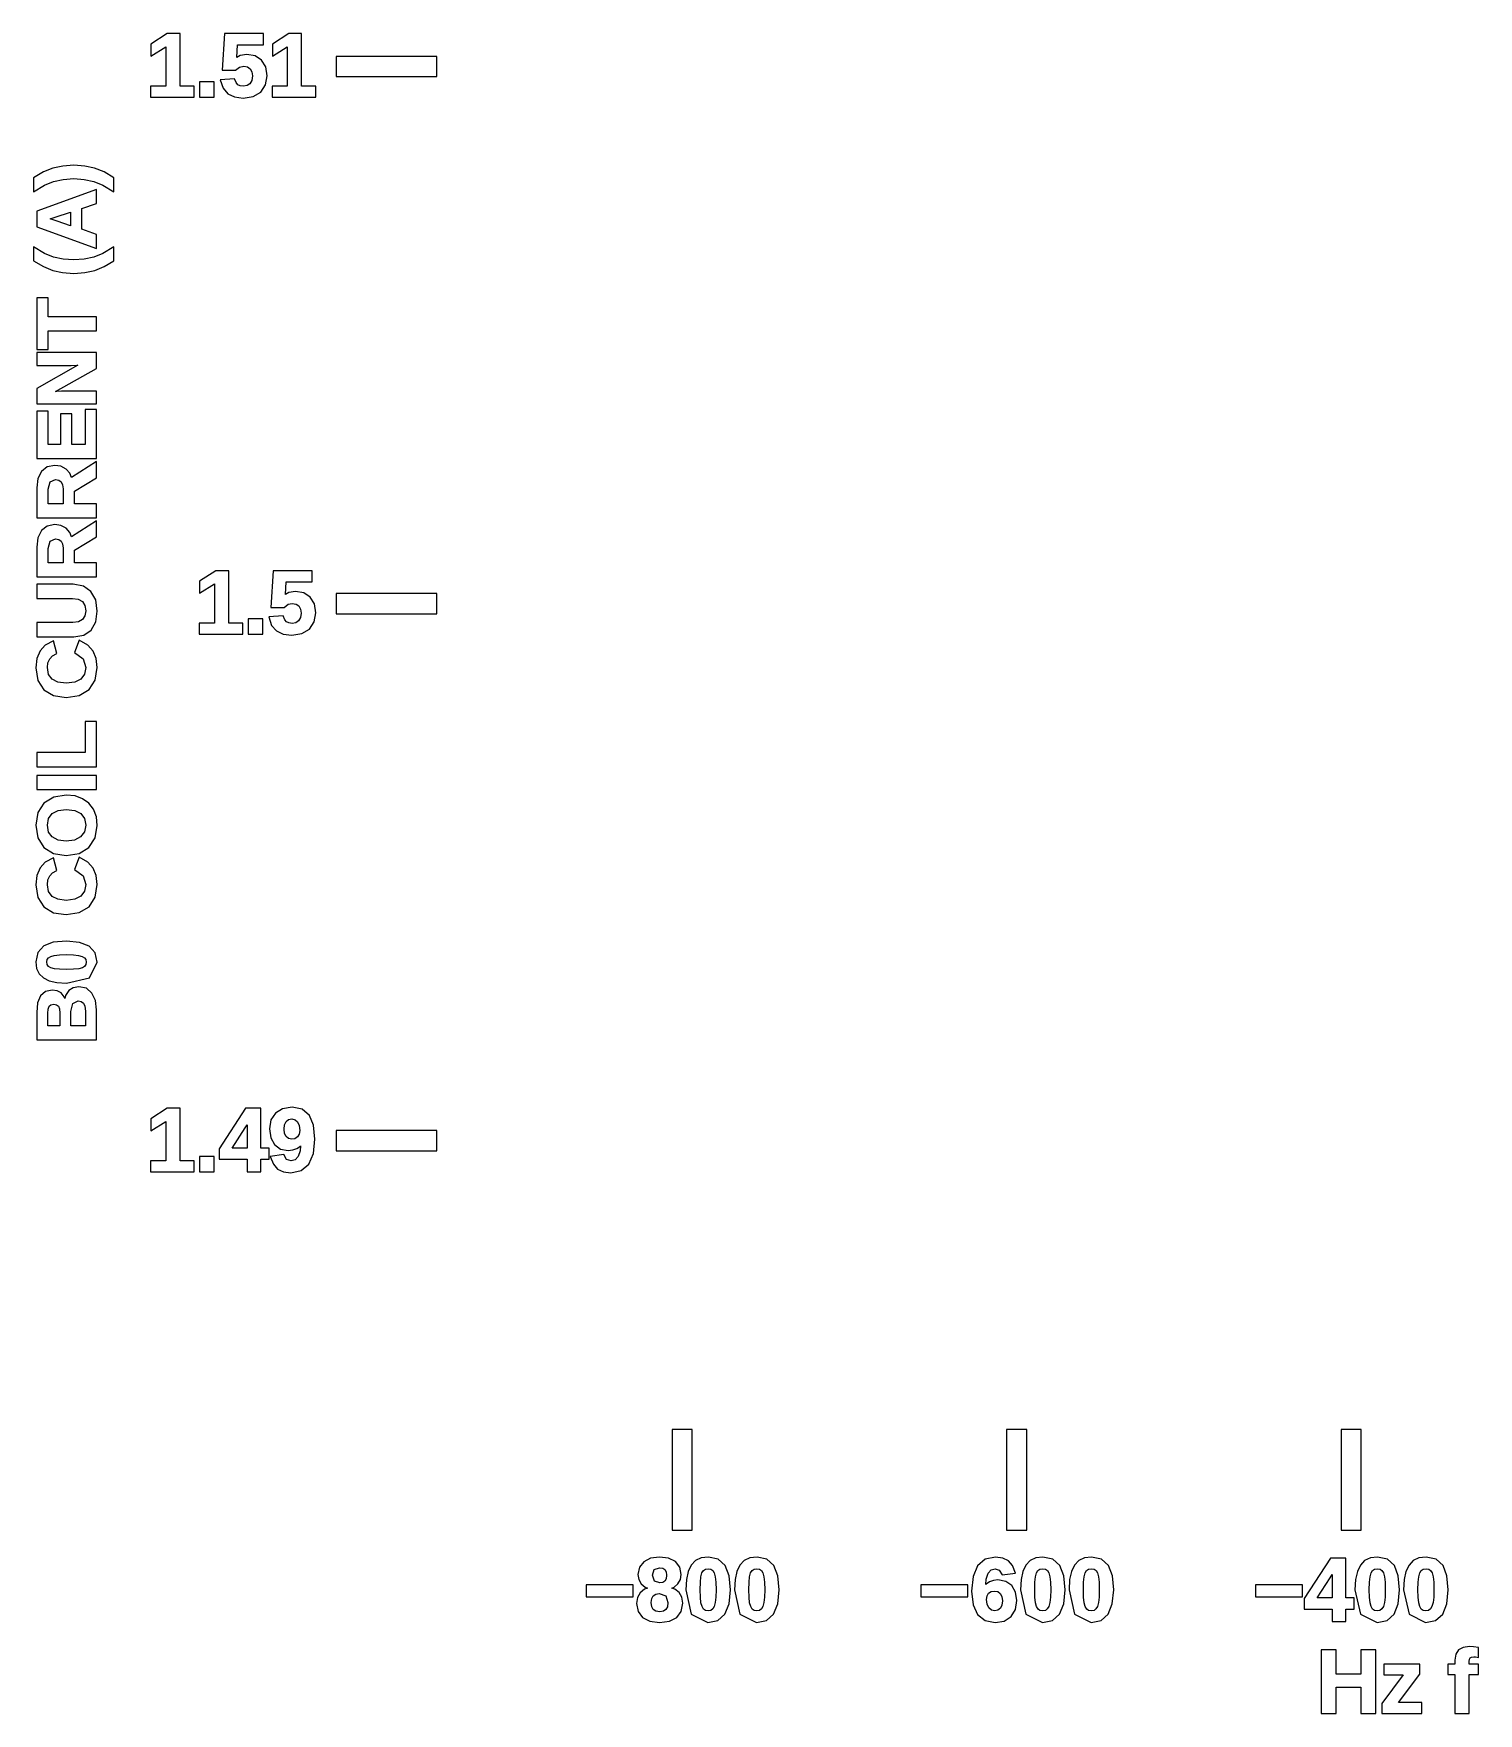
# Model space of a CAD drawing. Header units: metres. Extents: x -21 to 116, y -15 to 68.
# Drawn here: x -21 to 50.7, y -15.1 to 68.3 of the extents above; entities that cross this region are included whole.
import ezdxf

# ---------------------------------------------------------------- set-up
doc = ezdxf.new("R2010")
doc.units = ezdxf.units.M

msp = doc.modelspace()

# ---------------------------------------------------------------- linework, layer by layer
for p, q in [((-14.3924, 68.3032), (-15.1936, 67.7834)), ((-15.1936, 67.7834), (-15.1936, 67.1865)), ((-15.1936, 67.1865), (-14.4602, 67.6444)), ((-14.4602, 67.6444), (-14.4602, 65.6992)), ((-13.7504, 68.3032), (-14.3924, 68.3032)), ((-13.7504, 65.6992), (-13.7504, 68.3032)), ((-11.5427, 68.3032), (-11.6552, 66.4824)), ((-9.60767, 68.3032), (-11.5427, 68.3032)), ((-10.9362, 67.1181), (-10.8954, 67.7496)), ((-10.8954, 67.7496), (-9.60767, 67.7496)), ((-9.60767, 67.7496), (-9.60767, 68.3032)), ((-8.35881, 68.3032), (-9.16003, 67.7834)), ((-9.16003, 67.7834), (-9.16003, 67.1865)), ((-9.16003, 67.1865), (-8.42659, 67.6444)), ((-8.42659, 67.6444), (-8.42659, 65.6992)), ((-7.7168, 68.3032), (-8.35881, 68.3032)), ((-7.7168, 65.6992), (-7.7168, 68.3032)), ((-10.7604, 67.2215), (-10.9362, 67.1181)), ((-10.4386, 67.2731), (-10.7604, 67.2215)), ((-10.0275, 67.2021), (-10.4386, 67.2731)), ((-9.70436, 66.9867), (-10.0275, 67.2021)), ((-9.49727, 66.6487), (-9.70436, 66.9867)), ((-1, 67.1667), (-6, 67.1667)), ((-6, 67.1667), (-6, 66.1667)), ((-1, 66.1667), (-1, 67.1667)), ((-12.0548, 65.9075), (-12.7819, 65.9075)), ((-12.7819, 65.9075), (-12.7819, 65.1457)), ((-12.0548, 65.1457), (-12.0548, 65.9075)), ((-11.0482, 66.0623), (-11.759, 66.0041)), ((-11.759, 66.0041), (-11.6171, 65.5875)), ((-11.6552, 66.4824), (-10.9898, 66.4824)), ((-10.9718, 65.8673), (-11.0482, 66.0623)), ((-10.9898, 66.4824), (-10.8014, 66.6341)), ((-10.8014, 66.6341), (-10.592, 66.6789)), ((-10.592, 66.6789), (-10.4081, 66.6464)), ((-10.4081, 66.6464), (-10.2728, 66.5511)), ((-10.1889, 65.9755), (-10.2802, 65.8163)), ((-10.2728, 66.5511), (-10.187, 66.4005)), ((-10.1574, 66.2002), (-10.1889, 65.9755)), ((-10.187, 66.4005), (-10.1574, 66.2002)), ((-9.50798, 65.7579), (-9.42906, 66.213)), ((-9.42906, 66.213), (-9.49727, 66.6487)), ((-6, 66.1667), (-1, 66.1667)), ((-14.4602, 65.6992), (-15.2175, 65.6992)), ((-15.2175, 65.6992), (-15.2175, 65.1457)), ((-15.2175, 65.1457), (-13.0495, 65.1457)), ((-13.0495, 65.6992), (-13.7504, 65.6992)), ((-13.0495, 65.1457), (-13.0495, 65.6992)), ((-12.7819, 65.1457), (-12.0548, 65.1457)), ((-11.6171, 65.5875), (-11.38, 65.3188)), ((-11.38, 65.3188), (-11.041, 65.1555)), ((-11.041, 65.1555), (-10.6118, 65.1018)), ((-10.8812, 65.7658), (-10.9718, 65.8673)), ((-10.7601, 65.7069), (-10.8812, 65.7658)), ((-10.6071, 65.6868), (-10.7601, 65.7069)), ((-10.6118, 65.1018), (-10.124, 65.1762)), ((-10.4206, 65.7198), (-10.6071, 65.6868)), ((-10.2802, 65.8163), (-10.4206, 65.7198)), ((-10.124, 65.1762), (-9.74721, 65.4026)), ((-9.74721, 65.4026), (-9.50798, 65.7579)), ((-8.42659, 65.6992), (-9.1839, 65.6992)), ((-9.1839, 65.6992), (-9.1839, 65.1457)), ((-9.1839, 65.1457), (-7.0159, 65.1457)), ((-7.0159, 65.6992), (-7.7168, 65.6992)), ((-7.0159, 65.1457), (-7.0159, 65.6992)), ((-19.571, 61.729), (-20.0625, 61.6213)), ((-19.0284, 61.7648), (-19.571, 61.729)), ((-18.4828, 61.729), (-19.0284, 61.7648)), ((-17.9902, 61.6213), (-18.4828, 61.729)), ((-20.5287, 61.4318), (-21.0171, 61.1388)), ((-21.0171, 61.1388), (-21.0171, 60.4505)), ((-20.0625, 61.6213), (-20.5287, 61.4318)), ((-20.4846, 60.7702), (-20.0314, 60.9569)), ((-20.0314, 60.9569), (-19.5538, 61.065)), ((-19.5538, 61.065), (-19.0263, 61.1011)), ((-19.0263, 61.1011), (-18.5019, 61.0657)), ((-18.5019, 61.0657), (-18.0293, 60.9599)), ((-18.0293, 60.9599), (-17.5766, 60.774)), ((-17.5235, 61.4318), (-17.9902, 61.6213)), ((-17.0335, 61.1389), (-17.5235, 61.4318)), ((-17.0335, 60.4509), (-17.0335, 61.1389)), ((-21.0171, 60.4505), (-20.4846, 60.7702)), ((-17.8981, 60.5666), (-20.8646, 59.4887)), ((-17.8981, 59.8657), (-17.8981, 60.5666)), ((-17.5766, 60.774), (-17.0335, 60.4509)), ((-20.8646, 59.4887), (-20.8646, 58.7107)), ((-19.9404, 59.1824), (-19.1821, 59.4426)), ((-19.1821, 59.4426), (-19.1821, 58.7587)), ((-18.6305, 59.6114), (-17.8981, 59.8657)), ((-18.6305, 58.59), (-18.6305, 59.6114)), ((-20.8646, 58.7107), (-17.8981, 57.6286)), ((-20.1967, 59.1013), (-19.9404, 59.1824)), ((-20.1464, 59.0863), (-20.1967, 59.1013)), ((-19.8414, 58.9843), (-20.1464, 59.0863)), ((-19.1821, 58.7587), (-19.8414, 58.9843)), ((-17.8981, 58.3357), (-18.6305, 58.59)), ((-20.4819, 57.3921), (-21.0171, 57.7129)), ((-21.0171, 57.7129), (-21.0171, 57.0247)), ((-17.8981, 57.6286), (-17.8981, 58.3357)), ((-17.0335, 57.7125), (-17.5756, 57.3908)), ((-17.0335, 57.0246), (-17.0335, 57.7125)), ((-21.0171, 57.0247), (-20.5321, 56.733)), ((-20.5321, 56.733), (-20.0676, 56.5433)), ((-20.0284, 57.2056), (-20.4819, 57.3921)), ((-19.5521, 57.0983), (-20.0284, 57.2056)), ((-19.0263, 57.0624), (-19.5521, 57.0983)), ((-18.5029, 57.098), (-19.0263, 57.0624)), ((-18.0293, 57.2046), (-18.5029, 57.098)), ((-17.5756, 57.3908), (-18.0293, 57.2046)), ((-17.9861, 56.5433), (-17.5204, 56.733)), ((-17.5204, 56.733), (-17.0335, 57.0246)), ((-20.0676, 56.5433), (-19.5753, 56.4348)), ((-19.5753, 56.4348), (-19.0284, 56.3987)), ((-19.0284, 56.3987), (-18.4797, 56.4347)), ((-18.4797, 56.4347), (-17.9861, 56.5433)), ((-20.3007, 55.1755), (-20.8646, 55.1755)), ((-20.8646, 55.1755), (-20.8646, 52.622)), ((-20.3007, 54.2478), (-20.3007, 55.1755)), ((-17.8981, 54.2478), (-20.3007, 54.2478)), ((-17.8981, 53.5477), (-17.8981, 54.2478)), ((-20.3007, 53.5477), (-17.8981, 53.5477)), ((-20.3007, 52.622), (-20.3007, 53.5477)), ((-20.8646, 52.622), (-20.3007, 52.622)), ((-17.8981, 52.4649), (-20.8646, 52.4649)), ((-20.8646, 52.4649), (-20.8646, 51.8318)), ((-18.8154, 51.847), (-20.8646, 50.6801)), ((-20.8646, 51.8318), (-19.1475, 51.8318)), ((-19.1475, 51.8318), (-18.8792, 51.8411)), ((-18.8792, 51.8411), (-18.8154, 51.847)), ((-17.8981, 51.6818), (-17.8981, 52.4649)), ((-19.9269, 50.5337), (-17.8981, 51.6818)), ((-20.8646, 50.6801), (-20.8646, 49.9154)), ((-19.8689, 50.5392), (-19.9269, 50.5337)), ((-19.6397, 50.5484), (-19.8689, 50.5392)), ((-17.8981, 50.5484), (-19.6397, 50.5484)), ((-17.8981, 49.9154), (-17.8981, 50.5484)), ((-20.8646, 49.9154), (-17.8981, 49.9154)), ((-20.3007, 49.5555), (-20.8646, 49.5555)), ((-20.8646, 49.5555), (-20.8646, 47.2014)), ((-20.3007, 47.9016), (-20.3007, 49.5555)), ((-19.1167, 49.4314), (-19.6806, 49.4314)), ((-19.6806, 49.4314), (-19.6806, 47.9016)), ((-19.1167, 47.9016), (-19.1167, 49.4314)), ((-17.8981, 49.6389), (-18.462, 49.6389)), ((-18.462, 49.6389), (-18.462, 47.9016)), ((-17.8981, 47.2014), (-17.8981, 49.6389)), ((-19.6806, 47.9016), (-20.3007, 47.9016)), ((-18.462, 47.9016), (-19.1167, 47.9016)), ((-20.8646, 47.2014), (-17.8981, 47.2014)), ((-20.3462, 46.7924), (-20.6336, 46.5689)), ((-19.9611, 46.866), (-20.3462, 46.7924)), ((-19.6636, 46.8206), (-19.9611, 46.866)), ((-19.409, 46.6843), (-19.6636, 46.8206)), ((-17.8981, 47.0493), (-19.1289, 46.2571)), ((-17.8981, 46.2542), (-17.8981, 47.0493)), ((-20.808, 46.2137), (-20.8646, 45.7482)), ((-20.6336, 46.5689), (-20.808, 46.2137)), ((-20.2987, 45.6757), (-20.2032, 46.0424)), ((-20.2032, 46.0424), (-19.9298, 46.1591)), ((-19.9298, 46.1591), (-19.773, 46.1312)), ((-19.773, 46.1312), (-19.6549, 46.0469)), ((-19.6549, 46.0469), (-19.5793, 45.9047)), ((-19.5793, 45.9047), (-19.5524, 45.6952)), ((-19.216, 46.4704), (-19.409, 46.6843)), ((-19.1289, 46.2571), (-19.216, 46.4704)), ((-18.9865, 45.5889), (-17.8981, 46.2542)), ((-20.8646, 45.7482), (-20.8646, 44.2629)), ((-20.2987, 44.9631), (-20.2987, 45.6757)), ((-19.5524, 45.6952), (-19.5524, 44.9631)), ((-18.9865, 44.9631), (-18.9865, 45.5889)), ((-20.8646, 44.2629), (-17.8981, 44.2629)), ((-19.5524, 44.9631), (-20.2987, 44.9631)), ((-17.8981, 44.9631), (-18.9865, 44.9631)), ((-17.8981, 44.2629), (-17.8981, 44.9631)), ((-20.6336, 43.6304), (-20.808, 43.2752)), ((-20.3462, 43.8539), (-20.6336, 43.6304)), ((-19.9611, 43.9274), (-20.3462, 43.8539)), ((-19.6636, 43.8821), (-19.9611, 43.9274)), ((-19.409, 43.7458), (-19.6636, 43.8821)), ((-19.216, 43.5319), (-19.409, 43.7458)), ((-19.1289, 43.3186), (-19.216, 43.5319)), ((-17.8981, 44.1108), (-19.1289, 43.3186)), ((-17.8981, 43.3157), (-17.8981, 44.1108)), ((-20.808, 43.2752), (-20.8646, 42.8096)), ((-20.8646, 42.8096), (-20.8646, 41.3244)), ((-20.2987, 42.7372), (-20.2032, 43.1039)), ((-20.2987, 42.0246), (-20.2987, 42.7372)), ((-20.2032, 43.1039), (-19.9298, 43.2206)), ((-19.9298, 43.2206), (-19.773, 43.1927)), ((-19.773, 43.1927), (-19.6549, 43.1084)), ((-19.6549, 43.1084), (-19.5793, 42.9662)), ((-19.5793, 42.9662), (-19.5524, 42.7567)), ((-19.5524, 42.7567), (-19.5524, 42.0246)), ((-18.9865, 42.6504), (-17.8981, 43.3157)), ((-18.9865, 42.0246), (-18.9865, 42.6504)), ((-19.5524, 42.0246), (-20.2987, 42.0246)), ((-17.8981, 42.0246), (-18.9865, 42.0246)), ((-17.8981, 41.3244), (-17.8981, 42.0246)), ((-20.8646, 41.3244), (-17.8981, 41.3244)), ((-19.0485, 40.9618), (-20.8646, 40.9618)), ((-20.8646, 40.9618), (-20.8646, 40.2616)), ((-18.5493, 40.8749), (-19.0485, 40.9618)), ((-18.1694, 40.6095), (-18.5493, 40.8749)), ((-11.9785, 41.6365), (-12.7798, 41.1168)), ((-12.7798, 41.1168), (-12.7798, 40.5199)), ((-12.7798, 40.5199), (-12.0463, 40.9777)), ((-12.0463, 40.9777), (-12.0463, 39.0325)), ((-11.3365, 41.6365), (-11.9785, 41.6365)), ((-11.3365, 39.0325), (-11.3365, 41.6365)), ((-9.12885, 41.6365), (-9.24132, 39.8157)), ((-7.19382, 41.6365), (-9.12885, 41.6365)), ((-8.5224, 40.4514), (-8.48158, 41.083)), ((-8.48158, 41.083), (-7.19382, 41.083)), ((-7.19382, 41.083), (-7.19382, 41.6365)), ((-20.8646, 40.2616), (-19.0929, 40.2616)), ((-19.0929, 40.2616), (-18.8022, 40.2202)), ((-18.8022, 40.2202), (-18.5968, 40.1013)), ((-18.5968, 40.1013), (-18.4711, 39.9101)), ((-17.9342, 40.1861), (-18.1694, 40.6095)), ((-17.857, 39.6281), (-17.9342, 40.1861)), ((-8.3466, 40.5548), (-8.5224, 40.4514)), ((-8.02473, 40.6065), (-8.3466, 40.5548)), ((-7.61362, 40.5354), (-8.02473, 40.6065)), ((-7.29053, 40.32), (-7.61362, 40.5354)), ((-7.08342, 39.9821), (-7.29053, 40.32)), ((-1, 40.5), (-6, 40.5)), ((-6, 40.5), (-6, 39.5)), ((-1, 39.5), (-1, 40.5)), ((-18.5884, 39.2071), (-18.7864, 39.0963)), ((-18.469, 39.3875), (-18.5884, 39.2071)), ((-18.4711, 39.9101), (-18.428, 39.6443)), ((-18.428, 39.6443), (-18.469, 39.3875)), ((-17.9315, 39.0892), (-17.857, 39.6281)), ((-9.64095, 39.2409), (-10.3681, 39.2409)), ((-10.3681, 39.2409), (-10.3681, 38.479)), ((-9.64095, 38.479), (-9.64095, 39.2409)), ((-8.63437, 39.3956), (-9.34515, 39.3374)), ((-9.34515, 39.3374), (-9.20322, 38.9209)), ((-9.24132, 39.8157), (-8.57596, 39.8157)), ((-8.55791, 39.2006), (-8.63437, 39.3956)), ((-8.57596, 39.8157), (-8.38759, 39.9674)), ((-8.46738, 39.0991), (-8.55791, 39.2006)), ((-8.38759, 39.9674), (-8.17821, 40.0122)), ((-8.17821, 40.0122), (-7.99428, 39.9798)), ((-7.99428, 39.9798), (-7.85901, 39.8844)), ((-7.77512, 39.3088), (-7.86636, 39.1497)), ((-7.85901, 39.8844), (-7.77313, 39.7338)), ((-7.74356, 39.5335), (-7.77512, 39.3088)), ((-7.77313, 39.7338), (-7.74356, 39.5335)), ((-7.09415, 39.0912), (-7.01523, 39.5463)), ((-7.01523, 39.5463), (-7.08342, 39.9821)), ((-6, 39.5), (-1, 39.5)), ((-19.0724, 39.0576), (-20.8646, 39.0576)), ((-20.8646, 39.0576), (-20.8646, 38.3575)), ((-18.7864, 39.0963), (-19.0724, 39.0576)), ((-19.0182, 38.3575), (-18.5284, 38.4385)), ((-18.5284, 38.4385), (-18.1586, 38.6869)), ((-18.1586, 38.6869), (-17.9315, 39.0892)), ((-12.0463, 39.0325), (-12.8036, 39.0325)), ((-12.8036, 39.0325), (-12.8036, 38.479)), ((-12.8036, 38.479), (-10.6356, 38.479)), ((-10.6356, 39.0325), (-11.3365, 39.0325)), ((-10.6356, 38.479), (-10.6356, 39.0325)), ((-10.3681, 38.479), (-9.64095, 38.479)), ((-9.20322, 38.9209), (-8.96614, 38.6522)), ((-8.96614, 38.6522), (-8.62715, 38.4888)), ((-8.62715, 38.4888), (-8.19795, 38.4351)), ((-8.34628, 39.0403), (-8.46738, 39.0991)), ((-8.19324, 39.0201), (-8.34628, 39.0403)), ((-8.19795, 38.4351), (-7.71019, 38.5096)), ((-8.00676, 39.0532), (-8.19324, 39.0201)), ((-7.86636, 39.1497), (-8.00676, 39.0532)), ((-7.71019, 38.5096), (-7.33334, 38.736)), ((-7.33334, 38.736), (-7.09415, 39.0912)), ((-20.8646, 38.3575), (-19.0182, 38.3575)), ((-20.6976, 37.6589), (-20.8556, 37.28)), ((-20.4355, 37.9421), (-20.6976, 37.6589)), ((-20.0277, 38.1494), (-20.4355, 37.9421)), ((-19.8565, 37.5221), (-20.0277, 38.1494)), ((-18.7533, 38.1863), (-18.9849, 37.5726)), ((-18.9849, 37.5726), (-18.5588, 37.2657)), ((-18.3335, 37.9447), (-18.7533, 38.1863)), ((-18.067, 37.6454), (-18.3335, 37.9447)), ((-17.9092, 37.2724), (-18.067, 37.6454)), ((-20.8556, 37.28), (-20.9077, 36.8085)), ((-20.9077, 36.8085), (-20.8105, 36.1818)), ((-20.3347, 36.823), (-20.3048, 37.0571)), ((-20.275, 36.4841), (-20.3347, 36.823)), ((-20.3048, 37.0571), (-20.2157, 37.257)), ((-20.2157, 37.257), (-20.078, 37.4083)), ((-20.078, 37.4083), (-19.8565, 37.5221)), ((-18.5588, 37.2657), (-18.4307, 36.8333)), ((-18.4307, 36.8333), (-18.4917, 36.4955)), ((-17.9576, 36.2047), (-17.857, 36.8351)), ((-17.857, 36.8351), (-17.9092, 37.2724)), ((-20.8105, 36.1818), (-20.5147, 35.7168)), ((-20.0997, 36.2435), (-20.275, 36.4841)), ((-19.8075, 36.095), (-20.0997, 36.2435)), ((-19.3946, 36.0442), (-19.8075, 36.095)), ((-18.9736, 36.0965), (-19.3946, 36.0442)), ((-18.673, 36.2497), (-18.9736, 36.0965)), ((-18.4917, 36.4955), (-18.673, 36.2497)), ((-18.2633, 35.7301), (-17.9576, 36.2047)), ((-20.5147, 35.7168), (-20.0356, 35.4326)), ((-20.0356, 35.4326), (-19.3944, 35.3391)), ((-19.3944, 35.3391), (-18.7515, 35.436)), ((-18.7515, 35.436), (-18.2633, 35.7301)), ((-17.8981, 34.143), (-18.462, 34.143)), ((-18.462, 34.143), (-18.462, 32.6051)), ((-17.8981, 31.9049), (-17.8981, 34.143)), ((-18.462, 32.6051), (-20.8646, 32.6051)), ((-20.8646, 32.6051), (-20.8646, 31.9049)), ((-20.8646, 31.9049), (-17.8981, 31.9049)), ((-17.8981, 31.4745), (-20.8646, 31.4745)), ((-20.8646, 31.4745), (-20.8646, 30.7744)), ((-17.8981, 30.7744), (-17.8981, 31.4745)), ((-20.8646, 30.7744), (-17.8981, 30.7744)), ((-20.5027, 30.0995), (-20.8073, 29.6232)), ((-20.0211, 30.3984), (-20.5027, 30.0995)), ((-19.3959, 30.4969), (-20.0211, 30.3984)), ((-18.9627, 30.4513), (-19.3959, 30.4969)), ((-18.5837, 30.3141), (-18.9627, 30.4513)), ((-18.2721, 30.0906), (-18.5837, 30.3141)), ((-18.0432, 29.7873), (-18.2721, 30.0906)), ((-20.8073, 29.6232), (-20.9079, 28.9981)), ((-20.3344, 28.9979), (-20.2724, 29.3298)), ((-20.2724, 29.3298), (-20.0886, 29.5754)), ((-20.0886, 29.5754), (-19.7929, 29.7309)), ((-19.7929, 29.7309), (-19.3944, 29.7838)), ((-19.3944, 29.7838), (-18.9788, 29.731)), ((-18.9788, 29.731), (-18.677, 29.5762)), ((-18.677, 29.5762), (-18.4926, 29.3301)), ((-18.4926, 29.3301), (-18.4303, 28.9942)), ((-17.9034, 29.4177), (-18.0432, 29.7873)), ((-17.857, 28.9926), (-17.9034, 29.4177)), ((-20.9079, 28.9981), (-20.8084, 28.3732)), ((-20.8084, 28.3732), (-20.5068, 27.8976)), ((-20.2728, 28.6614), (-20.3344, 28.9979)), ((-20.0904, 28.4144), (-20.2728, 28.6614)), ((-19.7955, 28.2592), (-20.0904, 28.4144)), ((-18.684, 28.4198), (-18.9881, 28.2604)), ((-18.4941, 28.6674), (-18.684, 28.4198)), ((-18.4303, 28.9942), (-18.4941, 28.6674)), ((-18.2695, 27.8983), (-17.9593, 28.373)), ((-17.9593, 28.373), (-17.857, 28.9926)), ((-20.5068, 27.8976), (-20.0262, 27.5994)), ((-20.0262, 27.5994), (-19.3946, 27.501)), ((-19.3946, 28.2063), (-19.7955, 28.2592)), ((-18.9881, 28.2604), (-19.3946, 28.2063)), ((-19.3946, 27.501), (-18.7588, 27.5996)), ((-18.7588, 27.5996), (-18.2695, 27.8983)), ((-20.6976, 26.8824), (-20.8556, 26.5034)), ((-20.4355, 27.1655), (-20.6976, 26.8824)), ((-20.0277, 27.3729), (-20.4355, 27.1655)), ((-20.078, 26.6318), (-19.8565, 26.7456)), ((-19.8565, 26.7456), (-20.0277, 27.3729)), ((-18.7533, 27.4098), (-18.9849, 26.7961)), ((-18.9849, 26.7961), (-18.5588, 26.4892)), ((-18.3335, 27.1681), (-18.7533, 27.4098)), ((-18.067, 26.8688), (-18.3335, 27.1681)), ((-17.9092, 26.4959), (-18.067, 26.8688)), ((-20.8556, 26.5034), (-20.9077, 26.032)), ((-20.9077, 26.032), (-20.8105, 25.4053)), ((-20.3347, 26.0465), (-20.3048, 26.2806)), ((-20.275, 25.7076), (-20.3347, 26.0465)), ((-20.3048, 26.2806), (-20.2157, 26.4804)), ((-20.2157, 26.4804), (-20.078, 26.6318)), ((-18.5588, 26.4892), (-18.4307, 26.0567)), ((-18.4307, 26.0567), (-18.4917, 25.719)), ((-17.9576, 25.4282), (-17.857, 26.0585)), ((-17.857, 26.0585), (-17.9092, 26.4959)), ((-20.8105, 25.4053), (-20.5147, 24.9403)), ((-20.0997, 25.467), (-20.275, 25.7076)), ((-19.8075, 25.3185), (-20.0997, 25.467)), ((-19.3946, 25.2677), (-19.8075, 25.3185)), ((-18.9736, 25.32), (-19.3946, 25.2677)), ((-18.673, 25.4732), (-18.9736, 25.32)), ((-18.4917, 25.719), (-18.673, 25.4732)), ((-18.2633, 24.9536), (-17.9576, 25.4282)), ((-20.5147, 24.9403), (-20.0356, 24.6561)), ((-20.0356, 24.6561), (-19.3944, 24.5625)), ((-19.3944, 24.5625), (-18.7515, 24.6595)), ((-18.7515, 24.6595), (-18.2633, 24.9536)), ((-20.8114, 22.6784), (-20.9079, 22.2166)), ((-20.5181, 23.0014), (-20.8114, 22.6784)), ((-20.0397, 23.1851), (-20.5181, 23.0014)), ((-20.1681, 22.4857), (-19.9895, 22.5333)), ((-19.3822, 23.2452), (-20.0397, 23.1851)), ((-19.9895, 22.5333), (-19.7315, 22.5617)), ((-19.7315, 22.5617), (-19.3822, 22.5713)), ((-18.732, 23.1817), (-19.3822, 23.2452)), ((-19.3822, 22.5713), (-19.0453, 22.5614)), ((-19.0453, 22.5614), (-18.7896, 22.5323)), ((-18.7896, 22.5323), (-18.6081, 22.4832)), ((-18.2523, 22.9878), (-18.732, 23.1817)), ((-17.955, 22.6578), (-18.2523, 22.9878)), ((-17.8549, 22.1915), (-17.955, 22.6578)), ((-20.9079, 22.2166), (-20.8673, 21.8811)), ((-20.8673, 21.8811), (-20.744, 21.6152)), ((-20.3591, 22.2102), (-20.3383, 22.3346)), ((-20.3379, 22.0771), (-20.3591, 22.2102)), ((-20.3383, 22.3346), (-20.2792, 22.421)), ((-20.2777, 21.986), (-20.3379, 22.0771)), ((-20.2792, 22.421), (-20.1681, 22.4857)), ((-20.1663, 21.9196), (-20.2777, 21.986)), ((-19.9886, 21.8721), (-20.1663, 21.9196)), ((-19.7313, 21.8445), (-19.9886, 21.8721)), ((-19.3822, 21.8352), (-19.7313, 21.8445)), ((-19.0363, 21.845), (-19.3822, 21.8352)), ((-18.7785, 21.8741), (-19.0363, 21.845)), ((-18.5991, 21.9227), (-18.7785, 21.8741)), ((-18.6081, 22.4832), (-18.4923, 22.4157)), ((-18.4877, 21.9883), (-18.5991, 21.9227)), ((-18.4923, 22.4157), (-18.4296, 22.3268)), ((-18.4285, 22.076), (-18.4877, 21.9883)), ((-18.4296, 22.3268), (-18.4077, 22.2019)), ((-18.4077, 22.2019), (-18.4285, 22.076)), ((-18.2421, 21.416), (-17.8549, 22.1915)), ((-20.744, 21.6152), (-20.5341, 21.4144)), ((-20.5341, 21.4144), (-20.2388, 21.2737)), ((-20.2388, 21.2737), (-19.8565, 21.1908)), ((-19.8565, 21.1908), (-19.3783, 21.1632)), ((-19.3783, 21.1632), (-18.2421, 21.416)), ((-19.049, 20.9318), (-19.2733, 20.7837)), ((-18.765, 20.9807), (-19.049, 20.9318)), ((-18.3968, 20.9029), (-18.765, 20.9807)), ((-18.1209, 20.6678), (-18.3968, 20.9029)), ((-20.8181, 20.1743), (-20.8646, 19.7035)), ((-20.6744, 20.5251), (-20.8181, 20.1743)), ((-20.4304, 20.7437), (-20.6744, 20.5251)), ((-20.096, 20.8159), (-20.4304, 20.7437)), ((-20.2458, 20.0076), (-20.1561, 20.0834)), ((-20.1561, 20.0834), (-20.013, 20.11)), ((-19.8532, 20.7794), (-20.096, 20.8159)), ((-20.013, 20.11), (-19.8793, 20.0852)), ((-19.8793, 20.0852), (-19.7881, 20.0142)), ((-19.65, 20.6691), (-19.8532, 20.7794)), ((-19.4977, 20.4842), (-19.65, 20.6691)), ((-19.4645, 20.3915), (-19.4977, 20.4842)), ((-19.4272, 20.5443), (-19.4645, 20.3915)), ((-19.2733, 20.7837), (-19.4272, 20.5443)), ((-19.1655, 19.7442), (-19.0715, 20.1485)), ((-19.0715, 20.1485), (-18.8058, 20.2756)), ((-18.8058, 20.2756), (-18.6502, 20.2473)), ((-18.6502, 20.2473), (-18.5387, 20.1623)), ((-18.5387, 20.1623), (-18.4687, 20.0089)), ((-17.9528, 20.3006), (-18.1209, 20.6678)), ((-17.8981, 19.826), (-17.9528, 20.3006)), ((-20.8646, 19.7035), (-20.8646, 18.3389)), ((-20.319, 19.6702), (-20.2996, 19.8731)), ((-20.319, 19.0391), (-20.319, 19.6702)), ((-20.2996, 19.8731), (-20.2458, 20.0076)), ((-19.7881, 20.0142), (-19.7301, 19.8831)), ((-19.7301, 19.8831), (-19.709, 19.6742)), ((-19.709, 19.6742), (-19.709, 19.0391)), ((-19.1655, 19.0391), (-19.1655, 19.7442)), ((-18.4687, 20.0089), (-18.4437, 19.7697)), ((-18.4437, 19.7697), (-18.4437, 19.0391)), ((-17.8981, 18.3389), (-17.8981, 19.826)), ((-19.709, 19.0391), (-20.319, 19.0391)), ((-18.4437, 19.0391), (-19.1655, 19.0391)), ((-20.8646, 18.3389), (-17.8981, 18.3389)), ((-14.3924, 14.9469), (-15.1936, 14.4271)), ((-15.1936, 14.4271), (-15.1936, 13.8302)), ((-15.1936, 13.8302), (-14.4602, 14.2881)), ((-14.4602, 14.2881), (-14.4602, 12.3429)), ((-13.7504, 14.9469), (-14.3924, 14.9469)), ((-13.7504, 12.3429), (-13.7504, 14.9469)), ((-10.4963, 14.9469), (-11.8104, 12.9349)), ((-9.73787, 14.9469), (-10.4963, 14.9469)), ((-9.73787, 12.9657), (-9.73787, 14.9469)), ((-9.23773, 14.3656), (-9.31032, 13.9187)), ((-9.01665, 14.708), (-9.23773, 14.3656)), ((-8.66159, 14.9226), (-9.01665, 14.708)), ((-8.19093, 14.9932), (-8.66159, 14.9226)), ((-8.56377, 14.1294), (-8.4854, 14.2864)), ((-8.4854, 14.2864), (-8.36592, 14.3818)), ((-8.36592, 14.3818), (-8.20789, 14.4139)), ((-8.20789, 14.4139), (-8.04483, 14.377)), ((-7.69098, 14.8937), (-8.19093, 14.9932)), ((-8.04483, 14.377), (-7.91707, 14.2659)), ((-7.91707, 14.2659), (-7.83148, 14.0856)), ((-7.33371, 14.5921), (-7.69098, 14.8937)), ((-7.12512, 14.0975), (-7.33371, 14.5921)), ((-11.1707, 12.9657), (-10.5117, 13.9673)), ((-10.5117, 13.9673), (-10.4138, 14.1265)), ((-10.4175, 14.0395), (-10.4194, 13.9164)), ((-10.4194, 13.9164), (-10.4194, 12.9657)), ((-10.4138, 14.1265), (-10.4175, 14.0395)), ((-9.31032, 13.9187), (-9.24858, 13.4819)), ((-9.24858, 13.4819), (-9.06065, 13.1412)), ((-8.59093, 13.9138), (-8.56377, 14.1294)), ((-8.564, 13.6996), (-8.59093, 13.9138)), ((-8.48604, 13.5385), (-8.564, 13.6996)), ((-8.3661, 13.4386), (-8.48604, 13.5385)), ((-8.20459, 13.4049), (-8.3661, 13.4386)), ((-8.04599, 13.4345), (-8.20459, 13.4049)), ((-7.91769, 13.5227), (-8.04599, 13.4345)), ((-7.83167, 13.6613), (-7.91769, 13.5227)), ((-7.80212, 13.8453), (-7.83167, 13.6613)), ((-7.83148, 14.0856), (-7.80212, 13.8453)), ((-7.13252, 12.6927), (-7.05685, 13.4168)), ((-7.05685, 13.4168), (-7.12512, 14.0975)), ((-1, 13.8333), (-6, 13.8333)), ((-6, 13.8333), (-6, 12.8333)), ((-1, 12.8333), (-1, 13.8333)), ((-12.0548, 12.5512), (-12.7819, 12.5512)), ((-12.7819, 12.5512), (-12.7819, 11.7893)), ((-12.0548, 11.7893), (-12.0548, 12.5512)), ((-11.8104, 12.9349), (-11.8104, 12.4121)), ((-10.4194, 12.9657), (-11.1707, 12.9657)), ((-9.3299, 12.9657), (-9.73787, 12.9657)), ((-9.3299, 12.4121), (-9.3299, 12.9657)), ((-8.60637, 12.6487), (-9.27557, 12.5549)), ((-9.27557, 12.5549), (-9.11993, 12.1646)), ((-9.06065, 13.1412), (-8.76353, 12.9221)), ((-8.76353, 12.9221), (-8.38287, 12.8499)), ((-8.4592, 12.3971), (-8.60637, 12.6487)), ((-8.38287, 12.8499), (-8.15999, 12.8744)), ((-8.15999, 12.8744), (-7.95341, 12.9477)), ((-7.89211, 12.5467), (-8.04266, 12.3813)), ((-7.95341, 12.9477), (-7.7798, 13.0659)), ((-7.79301, 12.8355), (-7.89211, 12.5467)), ((-7.77147, 13.077), (-7.79301, 12.8355)), ((-7.7798, 13.0659), (-7.77147, 13.077)), ((-7.36336, 12.1688), (-7.13252, 12.6927)), ((-6, 12.8333), (-1, 12.8333)), ((-14.4602, 12.3429), (-15.2175, 12.3429)), ((-15.2175, 12.3429), (-15.2175, 11.7893)), ((-15.2175, 11.7893), (-13.0495, 11.7893)), ((-13.0495, 12.3429), (-13.7504, 12.3429)), ((-13.0495, 11.7893), (-13.0495, 12.3429)), ((-12.7819, 11.7893), (-12.0548, 11.7893)), ((-11.8104, 12.4121), (-10.4194, 12.4121)), ((-10.4194, 12.4121), (-10.4194, 11.7893)), ((-10.4194, 11.7893), (-9.73787, 11.7893)), ((-9.73787, 12.4121), (-9.3299, 12.4121)), ((-9.73787, 11.7893), (-9.73787, 12.4121)), ((-9.11993, 12.1646), (-8.91187, 11.9277)), ((-8.91187, 11.9277), (-8.62256, 11.7904)), ((-8.62256, 11.7904), (-8.24637, 11.7453)), ((-8.24091, 12.3276), (-8.4592, 12.3971)), ((-8.24637, 11.7453), (-7.74155, 11.8505)), ((-8.04266, 12.3813), (-8.24091, 12.3276)), ((-7.74155, 11.8505), (-7.36336, 12.1688)), ((11.6657, -1), (10.6657, -1)), ((10.6657, -1), (10.6657, -6)), ((11.6657, -6), (11.6657, -1)), ((28.2689, -1), (27.2689, -1)), ((27.2689, -1), (27.2689, -6)), ((28.2689, -6), (28.2689, -1)), ((44.8722, -1), (43.8722, -1)), ((43.8722, -1), (43.8722, -6)), ((44.8722, -6), (44.8722, -1)), ((10.6657, -6), (11.6657, -6)), ((27.2689, -6), (28.2689, -6)), ((43.8722, -6), (44.8722, -6)), ((9.59677, -7.39664), (9.25813, -7.56841)), ((10.0425, -7.34052), (9.59677, -7.39664)), ((10.4962, -7.39517), (10.0425, -7.34052)), ((10.8378, -7.56268), (10.4962, -7.39517)), ((12.1149, -7.38344), (11.8323, -7.51445)), ((12.4717, -7.34027), (12.1149, -7.38344)), ((12.9628, -7.44293), (12.4717, -7.34027)), ((13.3061, -7.75465), (12.9628, -7.44293)), ((14.5288, -7.38344), (14.2461, -7.51445)), ((14.8855, -7.34027), (14.5288, -7.38344)), ((15.3767, -7.44293), (14.8855, -7.34027)), ((15.72, -7.75465), (15.3767, -7.44293)), ((26.2065, -7.44806), (25.8308, -7.77406)), ((26.7109, -7.34024), (26.2065, -7.44806)), ((27.075, -7.38515), (26.7109, -7.34024)), ((27.3571, -7.52174), (27.075, -7.38515)), ((28.7182, -7.38344), (28.4355, -7.51445)), ((29.0749, -7.34027), (28.7182, -7.38344)), ((29.5661, -7.44293), (29.0749, -7.34027)), ((29.9094, -7.75465), (29.5661, -7.44293)), ((31.132, -7.38344), (30.8494, -7.51445)), ((31.4888, -7.34027), (31.132, -7.38344)), ((31.9799, -7.44293), (31.4888, -7.34027)), ((32.3232, -7.75465), (31.9799, -7.44293)), ((43.3501, -7.38647), (42.036, -9.39844)), ((44.1086, -7.38647), (43.3501, -7.38647)), ((44.1086, -9.36768), (44.1086, -7.38647)), ((45.3214, -7.38344), (45.0388, -7.51445)), ((45.6782, -7.34027), (45.3214, -7.38344)), ((46.1693, -7.44293), (45.6782, -7.34027)), ((46.5126, -7.75465), (46.1693, -7.44293)), ((47.7353, -7.38344), (47.4526, -7.51445)), ((48.092, -7.34027), (47.7353, -7.38344)), ((48.5832, -7.44293), (48.092, -7.34027)), ((48.9265, -7.75465), (48.5832, -7.44293)), ((9.04463, -7.84319), (8.97412, -8.19943)), ((8.97412, -8.19943), (9.01492, -8.45181)), ((9.25813, -7.56841), (9.04463, -7.84319)), ((9.70003, -8.23749), (9.78667, -7.9619)), ((9.78812, -8.52757), (9.70003, -8.23749)), ((9.78667, -7.9619), (10.0477, -7.86963)), ((10.0477, -7.86963), (10.2018, -7.89169)), ((10.2018, -7.89169), (10.3074, -7.95546)), ((10.3074, -7.95546), (10.3709, -8.06564)), ((10.3709, -8.06564), (10.3937, -8.23747)), ((10.3937, -8.23747), (10.371, -8.42287)), ((11.0516, -7.8376), (10.8378, -7.56268)), ((11.122, -8.2039), (11.0516, -7.8376)), ((11.0815, -8.4556), (11.122, -8.2039)), ((11.4692, -8.0517), (11.3809, -8.45883)), ((11.6189, -7.73758), (11.4692, -8.0517)), ((11.8323, -7.51445), (11.6189, -7.73758)), ((12.0716, -8.59172), (12.101, -8.31689)), ((12.101, -8.31689), (12.152, -8.12669)), ((12.152, -8.12669), (12.2234, -8.00679)), ((12.2234, -8.00679), (12.3218, -7.94174)), ((12.3218, -7.94174), (12.465, -7.91898)), ((12.465, -7.91898), (12.599, -7.94131)), ((12.599, -7.94131), (12.6923, -8.00519)), ((12.6923, -8.00519), (12.762, -8.12476)), ((12.762, -8.12476), (12.813, -8.31589)), ((12.813, -8.31589), (12.8432, -8.59152)), ((13.5017, -8.26372), (13.3061, -7.75465)), ((13.5656, -8.96431), (13.5017, -8.26372)), ((13.8831, -8.0517), (13.7948, -8.45883)), ((14.0328, -7.73758), (13.8831, -8.0517)), ((14.2461, -7.51445), (14.0328, -7.73758)), ((14.4854, -8.59172), (14.5149, -8.31689)), ((14.5149, -8.31689), (14.5658, -8.12668)), ((14.5658, -8.12668), (14.6373, -8.00679)), ((14.6373, -8.00679), (14.7356, -7.94176)), ((14.7356, -7.94176), (14.8788, -7.91898)), ((14.8788, -7.91898), (15.0129, -7.94131)), ((15.0129, -7.94131), (15.1062, -8.00519)), ((15.1062, -8.00519), (15.1758, -8.12476)), ((15.1758, -8.12476), (15.2268, -8.31589)), ((15.2268, -8.31589), (15.2571, -8.59152)), ((15.9155, -8.26372), (15.72, -7.75465)), ((15.9795, -8.96431), (15.9155, -8.26372)), ((25.6028, -8.30618), (25.528, -9.03596)), ((25.8308, -7.77406), (25.6028, -8.30618)), ((26.2593, -8.43674), (26.359, -8.14375)), ((26.359, -8.14375), (26.5087, -7.97816)), ((26.5087, -7.97816), (26.6992, -7.92482)), ((26.6992, -7.92482), (26.9022, -7.98985)), ((26.9022, -7.98985), (27.0429, -8.22841)), ((27.0429, -8.22841), (27.7144, -8.13464)), ((27.5612, -7.75436), (27.3571, -7.52174)), ((27.7144, -8.13464), (27.5612, -7.75436)), ((28.0725, -8.0517), (27.9842, -8.45883)), ((28.2222, -7.73758), (28.0725, -8.0517)), ((28.4355, -7.51445), (28.2222, -7.73758)), ((28.6749, -8.59172), (28.7043, -8.31689)), ((28.7043, -8.31689), (28.7552, -8.12669)), ((28.7552, -8.12669), (28.8267, -8.00679)), ((28.8267, -8.00679), (28.925, -7.94174)), ((28.925, -7.94174), (29.0682, -7.91898)), ((29.0682, -7.91898), (29.2023, -7.94131)), ((29.2023, -7.94131), (29.2956, -8.00519)), ((29.2956, -8.00519), (29.3652, -8.12476)), ((29.3652, -8.12476), (29.4162, -8.31589)), ((29.4162, -8.31589), (29.4465, -8.59152)), ((30.1049, -8.26372), (29.9094, -7.75465)), ((30.1689, -8.96431), (30.1049, -8.26372)), ((30.4863, -8.0517), (30.398, -8.45883)), ((30.636, -7.73758), (30.4863, -8.0517)), ((30.8494, -7.51445), (30.636, -7.73758)), ((31.0887, -8.59172), (31.1181, -8.31689)), ((31.1181, -8.31689), (31.1691, -8.12668)), ((31.1691, -8.12668), (31.2405, -8.00679)), ((31.2405, -8.00679), (31.3389, -7.94176)), ((31.3389, -7.94176), (31.4821, -7.91898)), ((31.4821, -7.91898), (31.6161, -7.94131)), ((31.6161, -7.94131), (31.7094, -8.00519)), ((31.7094, -8.00519), (31.7791, -8.12476)), ((31.7791, -8.12476), (31.83, -8.31589)), ((31.83, -8.31589), (31.8603, -8.59152)), ((32.5188, -8.26372), (32.3232, -7.75465)), ((32.5827, -8.96431), (32.5188, -8.26372)), ((43.3347, -8.36603), (43.4326, -8.2068)), ((43.4289, -8.29379), (43.427, -8.41692)), ((43.4326, -8.2068), (43.4289, -8.29379)), ((44.6757, -8.0517), (44.5874, -8.45883)), ((44.8254, -7.73758), (44.6757, -8.0517)), ((45.0388, -7.51445), (44.8254, -7.73758)), ((45.2781, -8.59172), (45.3075, -8.31689)), ((45.3075, -8.31689), (45.3585, -8.12669)), ((45.3585, -8.12669), (45.4299, -8.00679)), ((45.4299, -8.00679), (45.5283, -7.94174)), ((45.5283, -7.94174), (45.6715, -7.91898)), ((45.6715, -7.91898), (45.8055, -7.94131)), ((45.8055, -7.94131), (45.8988, -8.00519)), ((45.8988, -8.00519), (45.9685, -8.12476)), ((45.9685, -8.12476), (46.0195, -8.31589)), ((46.0195, -8.31589), (46.0497, -8.59152)), ((46.7082, -8.26372), (46.5126, -7.75465)), ((46.7721, -8.96431), (46.7082, -8.26372)), ((47.0896, -8.0517), (47.0013, -8.45883)), ((47.2393, -7.73758), (47.0896, -8.0517)), ((47.4526, -7.51445), (47.2393, -7.73758)), ((47.6919, -8.59172), (47.7214, -8.31689)), ((47.7214, -8.31689), (47.7723, -8.12668)), ((47.7723, -8.12668), (47.8438, -8.00679)), ((47.8438, -8.00679), (47.9421, -7.94176)), ((47.9421, -7.94176), (48.0853, -7.91898)), ((48.0853, -7.91898), (48.2194, -7.94131)), ((48.2194, -7.94131), (48.3127, -8.00519)), ((48.3127, -8.00519), (48.3823, -8.12476)), ((48.3823, -8.12476), (48.4333, -8.31589)), ((48.4333, -8.31589), (48.4636, -8.59152)), ((49.122, -8.26372), (48.9265, -7.75465)), ((49.186, -8.96431), (49.122, -8.26372)), ((8.74065, -8.72321), (6.41203, -8.72321)), ((6.41203, -8.72321), (6.41203, -9.30928)), ((8.74065, -9.30928), (8.74065, -8.72321)), ((9.08365, -9.11041), (8.94763, -9.3502)), ((9.01492, -8.45181), (9.13716, -8.67252)), ((9.29594, -8.93623), (9.08365, -9.11041)), ((9.13716, -8.67252), (9.32591, -8.84085)), ((9.44243, -8.88693), (9.29594, -8.93623)), ((9.32591, -8.84085), (9.44243, -8.88693)), ((10.0523, -8.62424), (9.78812, -8.52757)), ((9.86122, -9.18214), (10.0341, -9.15433)), ((10.0341, -9.15433), (10.3568, -9.26239)), ((10.2039, -8.60208), (10.0523, -8.62424)), ((10.3079, -8.53793), (10.2039, -8.60208)), ((10.371, -8.42287), (10.3079, -8.53793)), ((10.6562, -8.88289), (10.7698, -8.84077)), ((10.8029, -8.92987), (10.6562, -8.88289)), ((10.7698, -8.84077), (10.9599, -8.67491)), ((11.0176, -9.09912), (10.8029, -8.92987)), ((10.9599, -8.67491), (11.0815, -8.4556)), ((11.1532, -9.33784), (11.0176, -9.09912)), ((11.3809, -8.45883), (11.3515, -8.96823)), ((11.3515, -8.96823), (11.6208, -10.1782)), ((12.0616, -8.96436), (12.0716, -8.59172)), ((12.0721, -9.33354), (12.0616, -8.96436)), ((12.8535, -8.96434), (12.843, -9.32393)), ((12.8432, -8.59152), (12.8535, -8.96434)), ((13.498, -9.65701), (13.5656, -8.96431)), ((13.7948, -8.45883), (13.7654, -8.96823)), ((13.7654, -8.96823), (14.0346, -10.1782)), ((14.4755, -8.96434), (14.4854, -8.59172)), ((14.4859, -9.33354), (14.4755, -8.96434)), ((15.2673, -8.96434), (15.2568, -9.32393)), ((15.2571, -8.59152), (15.2673, -8.96434)), ((15.9119, -9.65701), (15.9795, -8.96431)), ((25.3439, -8.72321), (23.0153, -8.72321)), ((23.0153, -8.72321), (23.0153, -9.30928)), ((25.3439, -9.30928), (25.3439, -8.72321)), ((25.528, -9.03596), (25.6019, -9.70226)), ((26.2377, -8.70549), (26.2593, -8.43674)), ((26.2574, -8.68126), (26.2377, -8.70549)), ((26.4234, -8.56764), (26.2574, -8.68126)), ((26.2966, -9.27168), (26.3771, -9.1393)), ((26.3771, -9.1393), (26.5009, -9.0546)), ((26.6202, -8.4984), (26.4234, -8.56764)), ((26.5009, -9.0546), (26.6631, -9.0258)), ((26.8408, -8.47536), (26.6202, -8.4984)), ((26.6631, -9.0258), (26.8311, -9.05656)), ((26.8311, -9.05656), (26.9555, -9.14653)), ((27.2258, -8.54361), (26.8408, -8.47536)), ((26.9555, -9.14653), (27.0361, -9.2968)), ((27.5255, -8.75146), (27.2258, -8.54361)), ((27.7149, -9.07639), (27.5255, -8.75146)), ((27.7771, -9.4938), (27.7149, -9.07639)), ((27.9842, -8.45883), (27.9548, -8.96823)), ((27.9548, -8.96823), (28.224, -10.1782)), ((28.6649, -8.96436), (28.6749, -8.59172)), ((28.6754, -9.33354), (28.6649, -8.96436)), ((29.4567, -8.96434), (29.4462, -9.32393)), ((29.4465, -8.59152), (29.4567, -8.96434)), ((30.1013, -9.65701), (30.1689, -8.96431)), ((30.398, -8.45883), (30.3686, -8.96823)), ((30.3686, -8.96823), (30.6379, -10.1782)), ((31.0787, -8.96434), (31.0887, -8.59172)), ((31.0892, -9.33354), (31.0787, -8.96434)), ((31.8706, -8.96434), (31.8601, -9.32393)), ((31.8603, -8.59152), (31.8706, -8.96434)), ((32.5151, -9.65701), (32.5827, -8.96431)), ((41.9471, -8.72321), (39.6185, -8.72321)), ((39.6185, -8.72321), (39.6185, -9.30928)), ((41.9471, -9.30928), (41.9471, -8.72321)), ((42.6757, -9.36768), (43.3347, -8.36603)), ((43.427, -8.41692), (43.427, -9.36768)), ((44.5874, -8.45883), (44.558, -8.96823)), ((44.558, -8.96823), (44.8273, -10.1782)), ((45.2681, -8.96436), (45.2781, -8.59172)), ((45.2786, -9.33354), (45.2681, -8.96436)), ((46.06, -8.96434), (46.0495, -9.32393)), ((46.0497, -8.59152), (46.06, -8.96434)), ((46.7045, -9.65701), (46.7721, -8.96431)), ((47.0013, -8.45883), (46.9719, -8.96823)), ((46.9719, -8.96823), (47.2411, -10.1782)), ((47.682, -8.96434), (47.6919, -8.59172)), ((47.6924, -9.33354), (47.682, -8.96434)), ((48.4738, -8.96434), (48.4633, -9.32393)), ((48.4636, -8.59152), (48.4738, -8.96434)), ((49.1184, -9.65701), (49.186, -8.96431)), ((6.41203, -9.30928), (8.74065, -9.30928)), ((8.94763, -9.3502), (8.90257, -9.63763)), ((8.90257, -9.63763), (8.97826, -10.0374)), ((9.63089, -9.59164), (9.65814, -9.39902)), ((9.65814, -9.8083), (9.63089, -9.59164)), ((9.65814, -9.39902), (9.73602, -9.26419)), ((9.73517, -9.94858), (9.65814, -9.8083)), ((9.86334, -10.0289), (9.73517, -9.94858)), ((9.73602, -9.26419), (9.86122, -9.18214)), ((10.3656, -9.94931), (10.2428, -10.029)), ((10.3568, -9.26239), (10.4648, -9.5878)), ((10.4391, -9.80698), (10.3656, -9.94931)), ((10.4648, -9.5878), (10.4391, -9.80698)), ((11.1231, -10.0347), (11.1979, -9.63336)), ((11.1979, -9.63336), (11.1532, -9.33784)), ((12.1032, -9.60893), (12.0721, -9.33354)), ((12.1552, -9.80095), (12.1032, -9.60893)), ((12.2258, -9.92073), (12.1552, -9.80095)), ((12.3205, -9.98479), (12.2258, -9.92073)), ((12.4562, -10.0071), (12.3205, -9.98479)), ((12.5906, -9.98364), (12.4562, -10.0071)), ((12.6867, -9.91583), (12.5906, -9.98364)), ((12.7593, -9.79131), (12.6867, -9.91583)), ((12.8119, -9.59706), (12.7593, -9.79131)), ((12.843, -9.32393), (12.8119, -9.59706)), ((13.2916, -10.1676), (13.498, -9.65701)), ((14.517, -9.60893), (14.4859, -9.33354)), ((14.5691, -9.80095), (14.517, -9.60893)), ((14.6397, -9.92073), (14.5691, -9.80095)), ((14.7344, -9.98479), (14.6397, -9.92073)), ((14.8701, -10.0071), (14.7344, -9.98479)), ((15.0045, -9.98364), (14.8701, -10.0071)), ((15.1006, -9.91583), (15.0045, -9.98364)), ((15.1731, -9.79131), (15.1006, -9.91583)), ((15.2257, -9.59706), (15.1731, -9.79131)), ((15.2568, -9.32393), (15.2257, -9.59706)), ((15.7055, -10.1676), (15.9119, -9.65701)), ((23.0153, -9.30928), (25.3439, -9.30928)), ((25.6019, -9.70226), (25.8275, -10.1903)), ((26.2689, -9.44659), (26.2966, -9.27168)), ((26.2987, -9.67528), (26.2689, -9.44659)), ((26.3861, -9.85681), (26.2987, -9.67528)), ((26.5159, -9.9727), (26.3861, -9.85681)), ((26.6793, -10.011), (26.5159, -9.9727)), ((26.8401, -9.9789), (26.6793, -10.011)), ((26.9597, -9.88354), (26.8401, -9.9789)), ((27.0373, -9.72672), (26.9597, -9.88354)), ((27.0361, -9.2968), (27.0642, -9.51111)), ((27.0642, -9.51111), (27.0373, -9.72672)), ((27.4896, -10.2956), (27.706, -9.94701)), ((27.706, -9.94701), (27.7771, -9.4938)), ((28.7064, -9.60893), (28.6754, -9.33354)), ((28.7585, -9.80095), (28.7064, -9.60893)), ((28.8291, -9.92073), (28.7585, -9.80095)), ((28.9238, -9.98479), (28.8291, -9.92073)), ((29.0595, -10.0071), (28.9238, -9.98479)), ((29.1939, -9.98364), (29.0595, -10.0071)), ((29.29, -9.91583), (29.1939, -9.98364)), ((29.3625, -9.79131), (29.29, -9.91583)), ((29.4151, -9.59706), (29.3625, -9.79131)), ((29.4462, -9.32393), (29.4151, -9.59706)), ((29.8949, -10.1676), (30.1013, -9.65701)), ((31.1203, -9.60893), (31.0892, -9.33354)), ((31.1723, -9.80095), (31.1203, -9.60893)), ((31.2429, -9.92073), (31.1723, -9.80095)), ((31.3376, -9.98479), (31.2429, -9.92073)), ((31.4733, -10.0071), (31.3376, -9.98479)), ((31.6077, -9.98364), (31.4733, -10.0071)), ((31.7038, -9.91583), (31.6077, -9.98364)), ((31.7764, -9.79131), (31.7038, -9.91583)), ((31.829, -9.59706), (31.7764, -9.79131)), ((31.8601, -9.32393), (31.829, -9.59706)), ((32.3087, -10.1676), (32.5151, -9.65701)), ((39.6185, -9.30928), (41.9471, -9.30928)), ((42.036, -9.39844), (42.036, -9.92122)), ((42.036, -9.92122), (43.427, -9.92122)), ((43.427, -9.36768), (42.6757, -9.36768)), ((43.427, -9.92122), (43.427, -10.544)), ((44.5165, -9.36768), (44.1086, -9.36768)), ((44.1086, -9.92122), (44.5165, -9.92122)), ((44.1086, -10.544), (44.1086, -9.92122)), ((44.5165, -9.92122), (44.5165, -9.36768)), ((45.3097, -9.60893), (45.2786, -9.33354)), ((45.3617, -9.80095), (45.3097, -9.60893)), ((45.4323, -9.92073), (45.3617, -9.80095)), ((45.527, -9.98479), (45.4323, -9.92073)), ((45.6627, -10.0071), (45.527, -9.98479)), ((45.7971, -9.98364), (45.6627, -10.0071)), ((45.8932, -9.91583), (45.7971, -9.98364)), ((45.9658, -9.79131), (45.8932, -9.91583)), ((46.0184, -9.59706), (45.9658, -9.79131)), ((46.0495, -9.32393), (46.0184, -9.59706)), ((46.4981, -10.1676), (46.7045, -9.65701)), ((47.7235, -9.60893), (47.6924, -9.33354)), ((47.7756, -9.80095), (47.7235, -9.60893)), ((47.8462, -9.92073), (47.7756, -9.80095)), ((47.9409, -9.98479), (47.8462, -9.92073)), ((48.0766, -10.0071), (47.9409, -9.98479)), ((48.211, -9.98364), (48.0766, -10.0071)), ((48.3071, -9.91583), (48.211, -9.98364)), ((48.3796, -9.79131), (48.3071, -9.91583)), ((48.4322, -9.59706), (48.3796, -9.79131)), ((48.4633, -9.32393), (48.4322, -9.59706)), ((48.912, -10.1676), (49.1184, -9.65701)), ((8.97826, -10.0374), (9.20789, -10.3402)), ((9.20789, -10.3402), (9.5722, -10.5267)), ((9.5722, -10.5267), (10.0513, -10.5878)), ((10.0556, -10.0572), (9.86334, -10.0289)), ((10.0513, -10.5878), (10.5329, -10.5265)), ((10.2428, -10.029), (10.0556, -10.0572)), ((10.5329, -10.5265), (10.896, -10.3389)), ((10.896, -10.3389), (11.1231, -10.0347)), ((11.6208, -10.1782), (12.4455, -10.59)), ((12.4455, -10.59), (12.9409, -10.4836)), ((12.9409, -10.4836), (13.2916, -10.1676)), ((14.0346, -10.1782), (14.8593, -10.59)), ((14.8593, -10.59), (15.3547, -10.4836)), ((15.3547, -10.4836), (15.7055, -10.1676)), ((25.8275, -10.1903), (26.1985, -10.4894)), ((26.1985, -10.4894), (26.6971, -10.5882)), ((26.6971, -10.5882), (27.1459, -10.5156)), ((27.1459, -10.5156), (27.4896, -10.2956)), ((28.224, -10.1782), (29.0487, -10.59)), ((29.0487, -10.59), (29.5441, -10.4836)), ((29.5441, -10.4836), (29.8949, -10.1676)), ((30.6379, -10.1782), (31.4626, -10.59)), ((31.4626, -10.59), (31.958, -10.4836)), ((31.958, -10.4836), (32.3087, -10.1676)), ((43.427, -10.544), (44.1086, -10.544)), ((44.8273, -10.1782), (45.652, -10.59)), ((45.652, -10.59), (46.1474, -10.4836)), ((46.1474, -10.4836), (46.4981, -10.1676)), ((47.2411, -10.1782), (48.0658, -10.59)), ((48.0658, -10.59), (48.5612, -10.4836)), ((48.5612, -10.4836), (48.912, -10.1676)), ((43.621, -11.9435), (42.8809, -11.9435)), ((42.8809, -11.9435), (42.8809, -15.101)), ((43.621, -13.1608), (43.621, -11.9435)), ((45.5936, -11.9435), (44.8534, -11.9435)), ((44.8534, -11.9435), (44.8534, -13.1608)), ((45.5936, -15.101), (45.5936, -11.9435)), ((49.5573, -12.1619), (49.5128, -12.4541)), ((49.5128, -12.4541), (49.5128, -12.6531)), ((49.6971, -11.9469), (49.5573, -12.1619)), ((49.9297, -11.8208), (49.6971, -11.9469)), ((50.2444, -11.7806), (49.9297, -11.8208)), ((50.2204, -12.5216), (50.2349, -12.4018)), ((50.2349, -12.4018), (50.2708, -12.3378)), ((50.433, -11.7896), (50.2444, -11.7806)), ((50.2708, -12.3378), (50.3367, -12.3027)), ((50.3367, -12.3027), (50.4562, -12.2888)), ((50.6826, -11.8214), (50.433, -11.7896)), ((50.4562, -12.2888), (50.5383, -12.2933)), ((50.5383, -12.2933), (50.6826, -12.3171)), ((50.6826, -12.3171), (50.6826, -11.8214)), ((44.8534, -13.1608), (43.621, -13.1608)), ((46.9506, -13.1936), (45.8959, -14.6025)), ((47.7732, -12.6531), (45.9849, -12.6531)), ((45.9849, -12.6531), (45.9849, -13.1936)), ((45.9849, -13.1936), (46.9506, -13.1936)), ((46.725, -14.5561), (47.7732, -13.1559)), ((47.7732, -13.1559), (47.7732, -12.6531)), ((49.5128, -12.6531), (49.17, -12.6531)), ((49.17, -12.6531), (49.17, -13.1654)), ((49.17, -13.1654), (49.5128, -13.1654)), ((49.5128, -13.1654), (49.5128, -15.101)), ((50.2204, -12.6531), (50.2204, -12.5216)), ((50.6826, -12.6531), (50.2204, -12.6531)), ((50.2204, -13.1654), (50.6826, -13.1654)), ((50.2204, -15.101), (50.2204, -13.1654)), ((50.6826, -13.1654), (50.6826, -12.6531)), ((43.621, -13.7903), (44.8534, -13.7903)), ((43.621, -15.101), (43.621, -13.7903)), ((44.8534, -13.7903), (44.8534, -15.101)), ((45.8959, -14.6025), (45.8959, -15.101)), ((47.8795, -14.5561), (46.725, -14.5561)), ((47.8795, -15.101), (47.8795, -14.5561)), ((42.8809, -15.101), (43.621, -15.101)), ((44.8534, -15.101), (45.5936, -15.101)), ((45.8959, -15.101), (47.8795, -15.101)), ((49.5128, -15.101), (50.2204, -15.101))]:
    msp.add_line(p, q)

doc.saveas('drawing.dxf')
